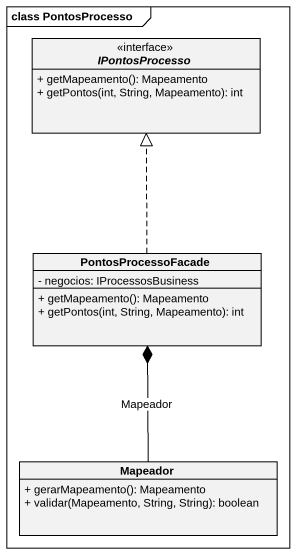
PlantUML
@startuml
mainframe class PontosProcesso
hide circle
hide empty members
skinparam classAttributeIconSize 0
interface IPontosProcesso <<interface>> {
  + getMapeamento(): Mapeamento
  + getPontos(int, String, Mapeamento): int
}
class PontosProcessoFacade {
  - negocios: IProcessosBusiness
  + getMapeamento(): Mapeamento
  + getPontos(int, String, Mapeamento): int
}
class Mapeador {
  + gerarMapeamento(): Mapeamento
  + validar(Mapeamento, String, String): boolean
}
PontosProcessoFacade .up.|> IPontosProcesso
Mapeador -up-* PontosProcessoFacade : Mapeador
@enduml
